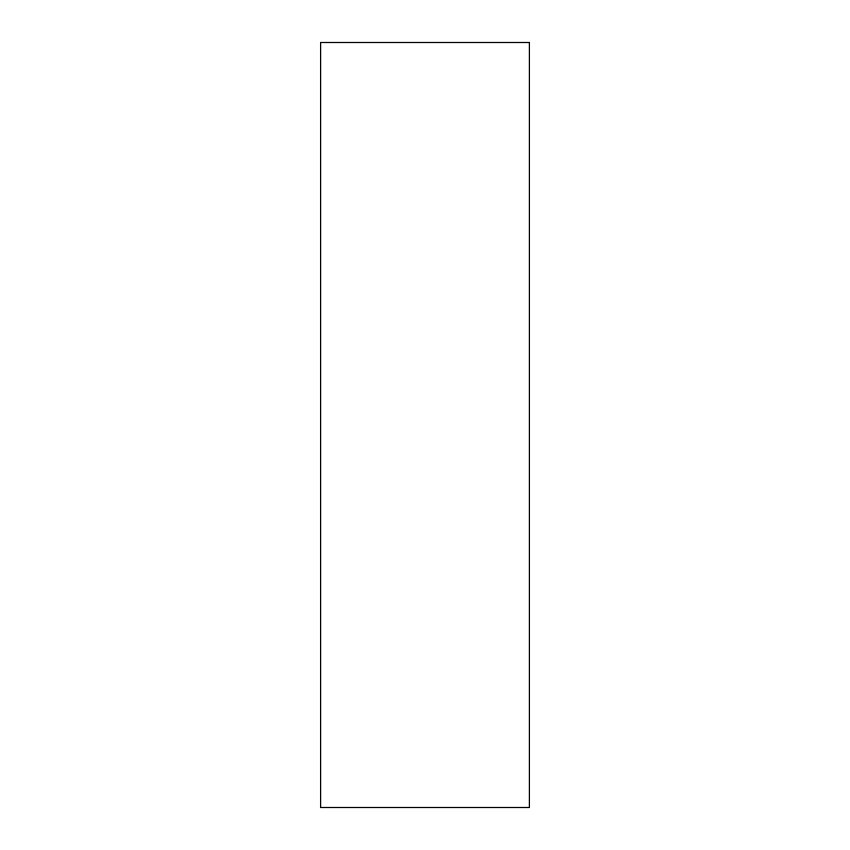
<?xml version="1.0" encoding="UTF-8"?>
<svg xmlns="http://www.w3.org/2000/svg" width="850" height="850" viewBox="0 0 850 850"><rect width="100%" height="100%" fill="white"/><g stroke="black" fill="none" stroke-linecap="round" stroke-linejoin="round"><path stroke-width="1.27" d="M529.391 42.5L320.609 42.5L320.609 807.5L529.391 807.5L529.391 42.5"/></g></svg>
